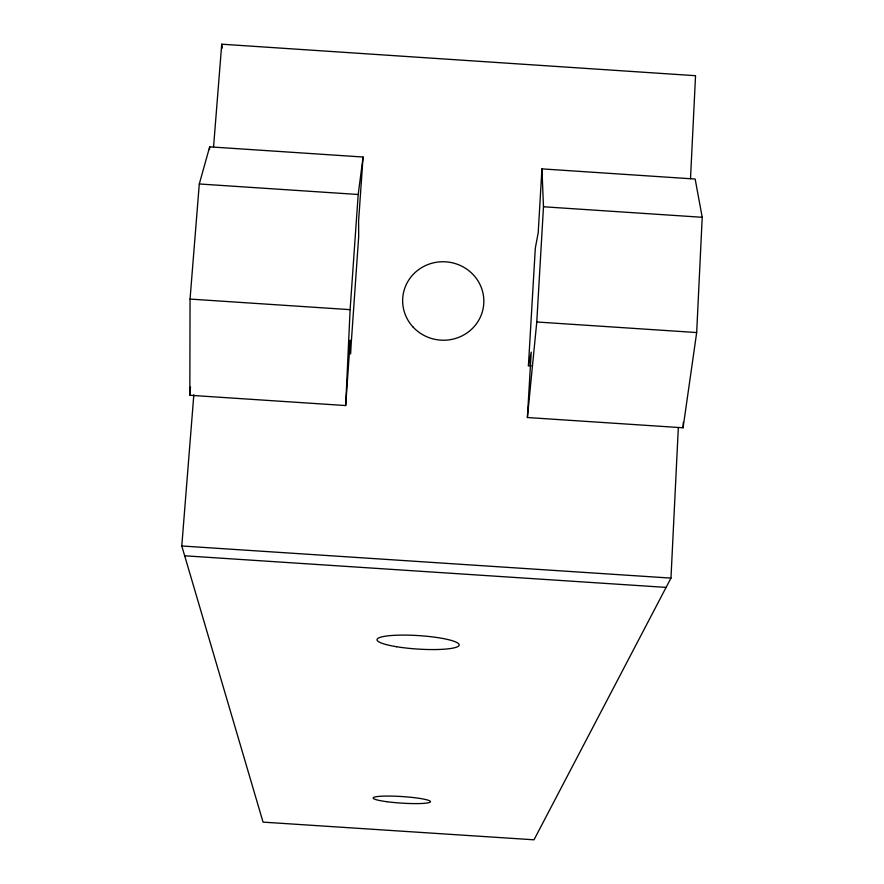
<?xml version="1.0" encoding="UTF-8"?>
<svg xmlns="http://www.w3.org/2000/svg" width="884" height="884" viewBox="0 0 884 884"><rect width="100%" height="100%" fill="white"/><g stroke="black" fill="none" stroke-linecap="round" stroke-linejoin="round"><path stroke-width="1.33" d="M189.839 395.281L190.049 299.079L199.287 183.971L209.674 146.843L363.07 157.02L358.606 220.878L358.683 236.536L350.484 353.943L350.252 340.174L345.677 405.546L189.839 395.281L190.491 387.115M345.677 405.546L350.119 309.654L358.197 194.491L363.07 157.02M528.422 365.689L531.218 352.119L527.394 417.524L683.067 427.79L696.68 332.55L702.216 217.287L695.155 179.043L541.936 168.877L538.201 232.768L535.306 248.227L528.422 365.689L531.173 365.877M193.828 394.75L181.784 545.981L263.056 822.131L534.013 839.8L670.967 578.103L678.304 428.055M690.503 178.634L695.542 75.704L221.729 44.2L213.552 147.009M683.067 427.79L683.332 422.331M527.394 417.524L536.776 321.986L543.483 206.768L541.936 168.877M209.453 149.562L209.674 146.843M181.784 545.981L670.967 578.103M184.668 555.793L666.105 587.396M199.287 183.971L358.197 194.491M543.483 206.768L702.216 217.287M190.049 299.079L350.119 309.654M536.776 321.986L696.68 332.55M221.729 44.2L222.238 48.178M412.872 326.837A40.609 39.227 5.2 0 0 481.769 313.61A40.609 39.227 5.2 0 0 435.094 262.493A40.609 39.227 5.2 0 0 412.872 326.837M396.551 646.723A41.15 6.74 3.7 0 0 459.194 645.11A41.15 6.74 3.7 0 0 398.673 635.154A41.15 6.74 3.7 0 0 396.551 646.723M386.938 801.711A28.752 3.293 3.7 0 0 430.475 801.744A28.752 3.293 3.7 0 0 387.977 796.064A28.752 3.293 3.7 0 0 386.938 801.711"/></g></svg>
